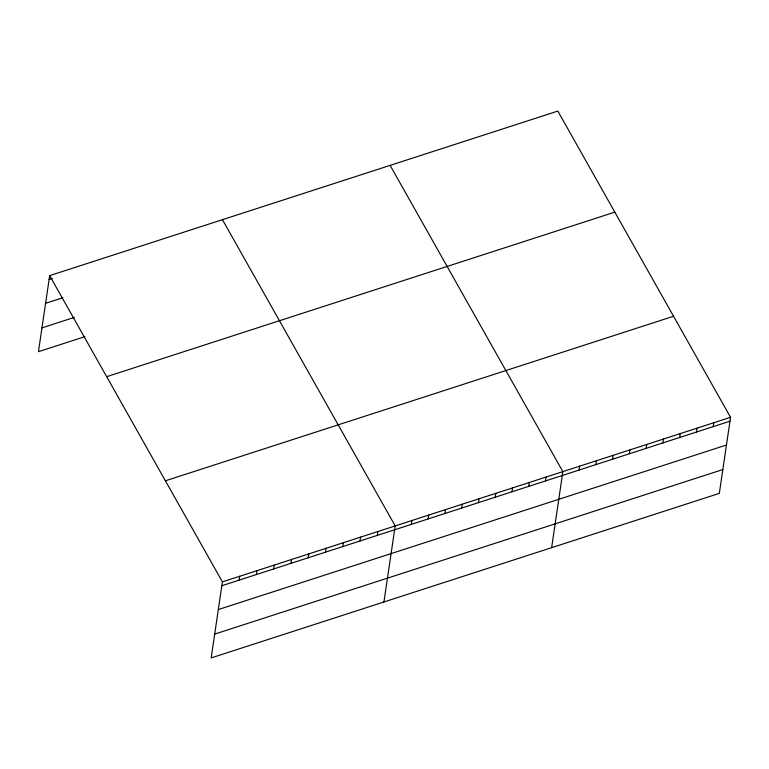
<?xml version="1.0" encoding="UTF-8"?>
<svg xmlns="http://www.w3.org/2000/svg" width="769" height="769" viewBox="0 0 769 769"><rect width="100%" height="100%" fill="white"/><g stroke="black" fill="none" stroke-linecap="round" stroke-linejoin="round"><path stroke-width="1.15" d="M49.677 275.629L222.404 581.873L211.177 657.918L719.323 493.371L730.55 417.317L557.823 111.082L49.677 275.629L38.45 351.683L84.878 336.649M239.111 580.143L239.688 576.269M256.385 574.549L256.961 570.675M273.668 568.954L274.235 565.08M290.942 563.36L291.518 559.486M308.215 557.765L308.792 553.891M325.498 552.171L326.066 548.297M342.772 546.576L343.349 542.703M360.046 540.982L360.623 537.108M377.329 535.387L377.896 531.514M383.942 601.973L395.179 525.919L222.452 219.684M411.377 524.362L411.944 520.488M428.141 518.931L428.718 515.057M444.915 513.5L445.482 509.626M461.679 508.069L462.246 504.204M478.443 502.638L479.02 498.773M495.217 497.207L495.784 493.342M511.981 491.785L512.558 487.911M528.755 486.354L529.322 482.48M545.519 480.923L546.096 477.049M551.633 547.672L562.86 471.618L390.133 165.383M579.057 470.061L579.634 466.187M595.831 464.63L596.398 460.756M612.595 459.199L613.172 455.325M629.369 453.768L629.936 449.894M646.133 448.337L646.71 444.472M662.907 442.906L663.474 439.041M679.671 437.474L680.248 433.61M696.445 432.053L697.012 428.179M713.209 426.622L713.786 422.748M49.11 279.503L52.35 278.455M45.592 303.322L62.866 297.728M41.968 327.863L74.362 317.376M106.68 376.685L614.825 212.138M165.402 480.808L673.548 316.261M222.404 581.873L730.55 417.317M221.837 585.738L729.983 421.191M218.319 609.557L726.465 445.011M214.695 634.098L722.841 469.551"/></g></svg>
